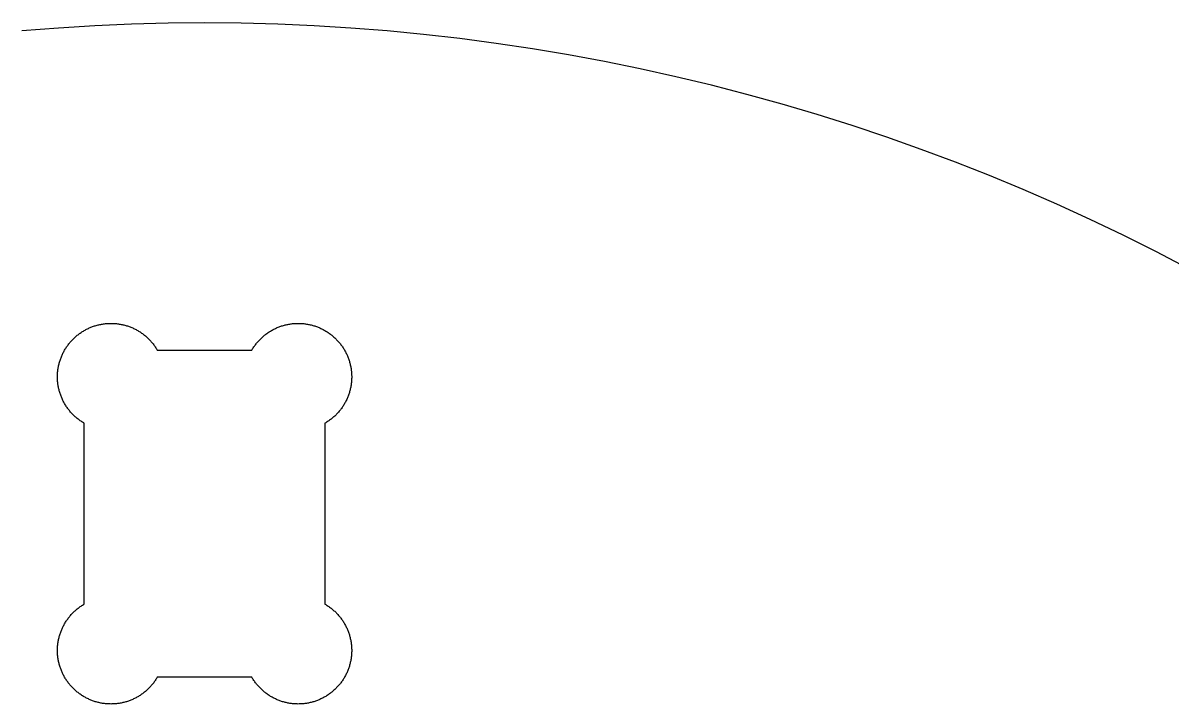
# Model space of a CAD drawing. Header units: metres. Extents: x 20 to 1960, y 15 to 485.
# Drawn here: x 234.6 to 363.5, y 408.7 to 485 of the extents above; entities that cross this region are included whole.
import ezdxf

# ---------------------------------------------------------------- set-up
doc = ezdxf.new("R2010")
doc.units = ezdxf.units.M

msp = doc.modelspace()

# ---------------------------------------------------------------- linework, layer by layer
for p, q in [((242.701, 484.678), (238.607, 484.428)), ((246.799, 484.857), (242.701, 484.678)), ((250.899, 484.964), (246.799, 484.857)), ((255, 485), (250.899, 484.964)), ((259.101, 484.964), (255, 485)), ((263.201, 484.857), (259.101, 484.964)), ((267.299, 484.678), (263.201, 484.857)), ((271.393, 484.428), (267.299, 484.678)), ((238.607, 484.428), (234.518, 484.106)), ((275.482, 484.106), (271.393, 484.428)), ((279.564, 483.713), (275.482, 484.106)), ((283.639, 483.248), (279.564, 483.713)), ((287.706, 482.713), (283.639, 483.248)), ((291.762, 482.107), (287.706, 482.713)), ((295.807, 481.43), (291.762, 482.107)), ((299.84, 480.682), (295.807, 481.43)), ((303.859, 479.865), (299.84, 480.682)), ((307.863, 478.977), (303.859, 479.865)), ((311.852, 478.019), (307.863, 478.977)), ((315.822, 476.993), (311.852, 478.019)), ((319.775, 475.896), (315.822, 476.993)), ((323.707, 474.732), (319.775, 475.896)), ((327.619, 473.498), (323.707, 474.732)), ((331.509, 472.197), (327.619, 473.498)), ((335.375, 470.828), (331.509, 472.197)), ((339.216, 469.391), (335.375, 470.828)), ((343.033, 467.888), (339.216, 469.391)), ((346.822, 466.319), (343.033, 467.888)), ((350.583, 464.683), (346.822, 466.319)), ((354.315, 462.982), (350.583, 464.683)), ((358.017, 461.217), (354.315, 462.982)), ((361.688, 459.387), (358.017, 461.217)), ((365.326, 457.493), (361.688, 459.387)), ((242.646, 451.04), (242.746, 451.071)), ((242.746, 451.071), (242.846, 451.101)), ((242.846, 451.101), (242.947, 451.129)), ((242.947, 451.129), (243.048, 451.155)), ((243.048, 451.155), (243.15, 451.18)), ((243.15, 451.18), (243.253, 451.202)), ((243.253, 451.202), (243.355, 451.223)), ((243.355, 451.223), (243.458, 451.242)), ((243.458, 451.242), (243.561, 451.259)), ((243.561, 451.259), (243.665, 451.275)), ((243.665, 451.275), (243.769, 451.289)), ((243.769, 451.289), (243.873, 451.3)), ((243.873, 451.3), (243.977, 451.31)), ((243.977, 451.31), (244.081, 451.319)), ((244.081, 451.319), (244.186, 451.325)), ((244.186, 451.325), (244.291, 451.33)), ((244.291, 451.33), (244.395, 451.332)), ((244.395, 451.332), (244.5, 451.333)), ((244.5, 451.333), (244.605, 451.332)), ((244.605, 451.332), (244.709, 451.33)), ((244.709, 451.33), (244.814, 451.325)), ((244.814, 451.325), (244.919, 451.319)), ((244.919, 451.319), (245.023, 451.31)), ((245.023, 451.31), (245.127, 451.3)), ((245.127, 451.3), (245.231, 451.289)), ((245.231, 451.289), (245.335, 451.275)), ((245.335, 451.275), (245.439, 451.259)), ((245.439, 451.259), (245.542, 451.242)), ((245.542, 451.242), (245.645, 451.223)), ((245.645, 451.223), (245.747, 451.202)), ((245.747, 451.202), (245.85, 451.18)), ((245.85, 451.18), (245.952, 451.155)), ((245.952, 451.155), (246.053, 451.129)), ((246.053, 451.129), (246.154, 451.101)), ((246.154, 451.101), (246.254, 451.071)), ((246.254, 451.071), (246.354, 451.04)), ((263.646, 451.04), (263.746, 451.071)), ((263.746, 451.071), (263.846, 451.101)), ((263.846, 451.101), (263.947, 451.129)), ((263.947, 451.129), (264.048, 451.155)), ((264.048, 451.155), (264.15, 451.18)), ((264.15, 451.18), (264.253, 451.202)), ((264.253, 451.202), (264.355, 451.223)), ((264.355, 451.223), (264.458, 451.242)), ((264.458, 451.242), (264.561, 451.259)), ((264.561, 451.259), (264.665, 451.275)), ((264.665, 451.275), (264.769, 451.289)), ((264.769, 451.289), (264.873, 451.3)), ((264.873, 451.3), (264.977, 451.31)), ((264.977, 451.31), (265.081, 451.319)), ((265.081, 451.319), (265.186, 451.325)), ((265.186, 451.325), (265.291, 451.33)), ((265.291, 451.33), (265.395, 451.332)), ((265.395, 451.332), (265.5, 451.333)), ((265.5, 451.333), (265.605, 451.332)), ((265.605, 451.332), (265.709, 451.33)), ((265.709, 451.33), (265.814, 451.325)), ((265.814, 451.325), (265.919, 451.319)), ((265.919, 451.319), (266.023, 451.31)), ((266.023, 451.31), (266.127, 451.3)), ((266.127, 451.3), (266.231, 451.289)), ((266.231, 451.289), (266.335, 451.275)), ((266.335, 451.275), (266.439, 451.259)), ((266.439, 451.259), (266.542, 451.242)), ((266.542, 451.242), (266.645, 451.223)), ((266.645, 451.223), (266.747, 451.202)), ((266.747, 451.202), (266.85, 451.18)), ((266.85, 451.18), (266.952, 451.155)), ((266.952, 451.155), (267.053, 451.129)), ((267.053, 451.129), (267.154, 451.101)), ((267.154, 451.101), (267.254, 451.071)), ((267.254, 451.071), (267.354, 451.04)), ((240.408, 449.721), (240.485, 449.792)), ((240.485, 449.792), (240.564, 449.862)), ((240.564, 449.862), (240.643, 449.93)), ((240.643, 449.93), (240.724, 449.996)), ((240.724, 449.996), (240.806, 450.061)), ((240.806, 450.061), (240.889, 450.125)), ((240.889, 450.125), (240.973, 450.187)), ((240.973, 450.187), (241.059, 450.248)), ((241.059, 450.248), (241.145, 450.308)), ((241.145, 450.308), (241.232, 450.365)), ((241.232, 450.365), (241.32, 450.422)), ((241.32, 450.422), (241.41, 450.476)), ((241.41, 450.476), (241.5, 450.529)), ((241.5, 450.529), (241.591, 450.581)), ((241.591, 450.581), (241.683, 450.631)), ((241.683, 450.631), (241.776, 450.679)), ((241.776, 450.679), (241.87, 450.726)), ((241.87, 450.726), (241.964, 450.771)), ((241.964, 450.771), (242.06, 450.815)), ((242.06, 450.815), (242.156, 450.856)), ((242.156, 450.856), (242.252, 450.896)), ((242.252, 450.896), (242.35, 450.935)), ((242.35, 450.935), (242.448, 450.971)), ((242.448, 450.971), (242.547, 451.006)), ((242.547, 451.006), (242.646, 451.04)), ((246.354, 451.04), (246.453, 451.006)), ((246.453, 451.006), (246.552, 450.971)), ((246.552, 450.971), (246.65, 450.935)), ((246.65, 450.935), (246.748, 450.896)), ((246.748, 450.896), (246.844, 450.856)), ((246.844, 450.856), (246.94, 450.815)), ((246.94, 450.815), (247.036, 450.771)), ((247.036, 450.771), (247.13, 450.726)), ((247.13, 450.726), (247.224, 450.679)), ((247.224, 450.679), (247.317, 450.631)), ((247.317, 450.631), (247.409, 450.581)), ((247.409, 450.581), (247.5, 450.529)), ((247.5, 450.529), (247.59, 450.476)), ((247.59, 450.476), (247.68, 450.422)), ((247.68, 450.422), (247.768, 450.365)), ((247.768, 450.365), (247.855, 450.308)), ((247.855, 450.308), (247.941, 450.248)), ((247.941, 450.248), (248.027, 450.187)), ((248.027, 450.187), (248.111, 450.125)), ((248.111, 450.125), (248.194, 450.061)), ((248.194, 450.061), (248.276, 449.996)), ((248.276, 449.996), (248.357, 449.93)), ((248.357, 449.93), (248.436, 449.862)), ((248.436, 449.862), (248.515, 449.792)), ((248.515, 449.792), (248.592, 449.721)), ((261.408, 449.721), (261.485, 449.792)), ((261.485, 449.792), (261.564, 449.862)), ((261.564, 449.862), (261.643, 449.93)), ((261.643, 449.93), (261.724, 449.996)), ((261.724, 449.996), (261.806, 450.061)), ((261.806, 450.061), (261.889, 450.125)), ((261.889, 450.125), (261.973, 450.187)), ((261.973, 450.187), (262.059, 450.248)), ((262.059, 450.248), (262.145, 450.308)), ((262.145, 450.308), (262.232, 450.365)), ((262.232, 450.365), (262.32, 450.422)), ((262.32, 450.422), (262.41, 450.476)), ((262.41, 450.476), (262.5, 450.529)), ((262.5, 450.529), (262.591, 450.581)), ((262.591, 450.581), (262.683, 450.631)), ((262.683, 450.631), (262.776, 450.679)), ((262.776, 450.679), (262.87, 450.726)), ((262.87, 450.726), (262.964, 450.771)), ((262.964, 450.771), (263.06, 450.815)), ((263.06, 450.815), (263.156, 450.856)), ((263.156, 450.856), (263.252, 450.896)), ((263.252, 450.896), (263.35, 450.935)), ((263.35, 450.935), (263.448, 450.971)), ((263.448, 450.971), (263.547, 451.006)), ((263.547, 451.006), (263.646, 451.04)), ((267.354, 451.04), (267.453, 451.006)), ((267.453, 451.006), (267.552, 450.971)), ((267.552, 450.971), (267.65, 450.935)), ((267.65, 450.935), (267.748, 450.896)), ((267.748, 450.896), (267.844, 450.856)), ((267.844, 450.856), (267.94, 450.815)), ((267.94, 450.815), (268.036, 450.771)), ((268.036, 450.771), (268.13, 450.726)), ((268.13, 450.726), (268.224, 450.679)), ((268.224, 450.679), (268.317, 450.631)), ((268.317, 450.631), (268.409, 450.581)), ((268.409, 450.581), (268.5, 450.529)), ((268.5, 450.529), (268.59, 450.476)), ((268.59, 450.476), (268.68, 450.422)), ((268.68, 450.422), (268.768, 450.365)), ((268.768, 450.365), (268.855, 450.308)), ((268.855, 450.308), (268.941, 450.248)), ((268.941, 450.248), (269.027, 450.187)), ((269.027, 450.187), (269.111, 450.125)), ((269.111, 450.125), (269.194, 450.061)), ((269.194, 450.061), (269.276, 449.996)), ((269.276, 449.996), (269.357, 449.93)), ((269.357, 449.93), (269.436, 449.862)), ((269.436, 449.862), (269.515, 449.792)), ((269.515, 449.792), (269.592, 449.721)), ((239.357, 448.424), (239.412, 448.513)), ((239.412, 448.513), (239.468, 448.601)), ((239.468, 448.601), (239.526, 448.688)), ((239.526, 448.688), (239.585, 448.775)), ((239.585, 448.775), (239.646, 448.86)), ((239.646, 448.86), (239.708, 448.944)), ((239.708, 448.944), (239.772, 449.027)), ((239.772, 449.027), (239.837, 449.109)), ((239.837, 449.109), (239.904, 449.19)), ((239.904, 449.19), (239.972, 449.27)), ((239.972, 449.27), (240.041, 449.348)), ((240.041, 449.348), (240.112, 449.425)), ((240.112, 449.425), (240.184, 449.501)), ((240.184, 449.501), (240.257, 449.576)), ((240.257, 449.576), (240.332, 449.649)), ((240.332, 449.649), (240.408, 449.721)), ((248.592, 449.721), (248.668, 449.649)), ((248.668, 449.649), (248.743, 449.576)), ((248.743, 449.576), (248.816, 449.501)), ((248.816, 449.501), (248.888, 449.425)), ((248.888, 449.425), (248.959, 449.348)), ((248.959, 449.348), (249.028, 449.27)), ((249.028, 449.27), (249.096, 449.19)), ((249.096, 449.19), (249.163, 449.109)), ((249.163, 449.109), (249.228, 449.027)), ((249.228, 449.027), (249.292, 448.944)), ((249.292, 448.944), (249.354, 448.86)), ((249.354, 448.86), (249.415, 448.775)), ((249.415, 448.775), (249.474, 448.688)), ((249.474, 448.688), (249.532, 448.601)), ((249.532, 448.601), (249.588, 448.513)), ((249.588, 448.513), (249.643, 448.424)), ((260.357, 448.424), (260.412, 448.513)), ((260.412, 448.513), (260.468, 448.601)), ((260.468, 448.601), (260.526, 448.688)), ((260.526, 448.688), (260.585, 448.775)), ((260.585, 448.775), (260.646, 448.86)), ((260.646, 448.86), (260.708, 448.944)), ((260.708, 448.944), (260.772, 449.027)), ((260.772, 449.027), (260.837, 449.109)), ((260.837, 449.109), (260.904, 449.19)), ((260.904, 449.19), (260.972, 449.27)), ((260.972, 449.27), (261.041, 449.348)), ((261.041, 449.348), (261.112, 449.425)), ((261.112, 449.425), (261.184, 449.501)), ((261.184, 449.501), (261.257, 449.576)), ((261.257, 449.576), (261.332, 449.649)), ((261.332, 449.649), (261.408, 449.721)), ((269.592, 449.721), (269.668, 449.649)), ((269.668, 449.649), (269.743, 449.576)), ((269.743, 449.576), (269.816, 449.501)), ((269.816, 449.501), (269.888, 449.425)), ((269.888, 449.425), (269.959, 449.348)), ((269.959, 449.348), (270.028, 449.27)), ((270.028, 449.27), (270.096, 449.19)), ((270.096, 449.19), (270.163, 449.109)), ((270.163, 449.109), (270.228, 449.027)), ((270.228, 449.027), (270.292, 448.944)), ((270.292, 448.944), (270.354, 448.86)), ((270.354, 448.86), (270.415, 448.775)), ((270.415, 448.775), (270.474, 448.688)), ((270.474, 448.688), (270.532, 448.601)), ((270.532, 448.601), (270.588, 448.513)), ((270.588, 448.513), (270.643, 448.424)), ((238.794, 447.187), (238.827, 447.287)), ((238.827, 447.287), (238.862, 447.385)), ((238.862, 447.385), (238.899, 447.484)), ((238.899, 447.484), (238.937, 447.581)), ((238.937, 447.581), (238.977, 447.678)), ((238.977, 447.678), (239.019, 447.774)), ((239.019, 447.774), (239.062, 447.869)), ((239.062, 447.869), (239.107, 447.964)), ((239.107, 447.964), (239.154, 448.057)), ((239.154, 448.057), (239.202, 448.15)), ((239.202, 448.15), (239.252, 448.242)), ((239.252, 448.242), (239.304, 448.333)), ((239.304, 448.333), (239.357, 448.424)), ((249.643, 448.424), (249.696, 448.333)), ((249.696, 448.333), (260.304, 448.333)), ((260.304, 448.333), (260.357, 448.424)), ((270.643, 448.424), (270.696, 448.333)), ((270.696, 448.333), (270.748, 448.242)), ((270.748, 448.242), (270.798, 448.15)), ((270.798, 448.15), (270.846, 448.057)), ((270.846, 448.057), (270.893, 447.964)), ((270.893, 447.964), (270.938, 447.869)), ((270.938, 447.869), (270.981, 447.774)), ((270.981, 447.774), (271.023, 447.678)), ((271.023, 447.678), (271.063, 447.581)), ((271.063, 447.581), (271.101, 447.484)), ((271.101, 447.484), (271.138, 447.385)), ((271.138, 447.385), (271.173, 447.287)), ((271.173, 447.287), (271.206, 447.187)), ((238.523, 445.856), (238.533, 445.961)), ((238.533, 445.961), (238.545, 446.065)), ((238.545, 446.065), (238.558, 446.168)), ((238.558, 446.168), (238.574, 446.272)), ((238.574, 446.272), (238.591, 446.375)), ((238.591, 446.375), (238.61, 446.478)), ((238.61, 446.478), (238.631, 446.581)), ((238.631, 446.581), (238.654, 446.683)), ((238.654, 446.683), (238.678, 446.785)), ((238.678, 446.785), (238.704, 446.886)), ((238.704, 446.886), (238.732, 446.987)), ((238.732, 446.987), (238.762, 447.088)), ((238.762, 447.088), (238.794, 447.187)), ((271.206, 447.187), (271.238, 447.088)), ((271.238, 447.088), (271.268, 446.987)), ((271.268, 446.987), (271.296, 446.886)), ((271.296, 446.886), (271.322, 446.785)), ((271.322, 446.785), (271.346, 446.683)), ((271.346, 446.683), (271.369, 446.581)), ((271.369, 446.581), (271.39, 446.478)), ((271.39, 446.478), (271.409, 446.375)), ((271.409, 446.375), (271.426, 446.272)), ((271.426, 446.272), (271.442, 446.168)), ((271.442, 446.168), (271.455, 446.065)), ((271.455, 446.065), (271.467, 445.961)), ((271.467, 445.961), (271.477, 445.856)), ((238.5, 445.333), (238.501, 445.438)), ((238.501, 445.229), (238.5, 445.333)), ((238.501, 445.438), (238.504, 445.543)), ((238.504, 445.124), (238.501, 445.229)), ((238.504, 445.543), (238.508, 445.647)), ((238.508, 445.019), (238.504, 445.124)), ((238.508, 445.647), (238.515, 445.752)), ((238.515, 444.915), (238.508, 445.019)), ((238.515, 445.752), (238.523, 445.856)), ((238.523, 444.81), (238.515, 444.915)), ((238.533, 444.706), (238.523, 444.81)), ((238.545, 444.602), (238.533, 444.706)), ((271.467, 444.706), (271.455, 444.602)), ((271.477, 444.81), (271.467, 444.706)), ((271.477, 445.856), (271.485, 445.752)), ((271.485, 444.915), (271.477, 444.81)), ((271.485, 445.752), (271.492, 445.647)), ((271.492, 445.019), (271.485, 444.915)), ((271.492, 445.647), (271.496, 445.543)), ((271.496, 445.124), (271.492, 445.019)), ((271.496, 445.543), (271.499, 445.438)), ((271.499, 445.229), (271.496, 445.124)), ((271.499, 445.438), (271.5, 445.333)), ((271.5, 445.333), (271.499, 445.229)), ((238.558, 444.498), (238.545, 444.602)), ((238.574, 444.395), (238.558, 444.498)), ((238.591, 444.291), (238.574, 444.395)), ((238.61, 444.188), (238.591, 444.291)), ((238.631, 444.086), (238.61, 444.188)), ((238.654, 443.984), (238.631, 444.086)), ((238.678, 443.882), (238.654, 443.984)), ((238.704, 443.78), (238.678, 443.882)), ((238.732, 443.68), (238.704, 443.78)), ((238.762, 443.579), (238.732, 443.68)), ((238.794, 443.479), (238.762, 443.579)), ((238.827, 443.38), (238.794, 443.479)), ((238.862, 443.281), (238.827, 443.38)), ((271.173, 443.38), (271.138, 443.281)), ((271.206, 443.479), (271.173, 443.38)), ((271.238, 443.579), (271.206, 443.479)), ((271.268, 443.68), (271.238, 443.579)), ((271.296, 443.78), (271.268, 443.68)), ((271.322, 443.882), (271.296, 443.78)), ((271.346, 443.984), (271.322, 443.882)), ((271.369, 444.086), (271.346, 443.984)), ((271.39, 444.188), (271.369, 444.086)), ((271.409, 444.291), (271.39, 444.188)), ((271.426, 444.395), (271.409, 444.291)), ((271.442, 444.498), (271.426, 444.395)), ((271.455, 444.602), (271.442, 444.498)), ((238.899, 443.183), (238.862, 443.281)), ((238.937, 443.086), (238.899, 443.183)), ((238.977, 442.989), (238.937, 443.086)), ((239.019, 442.893), (238.977, 442.989)), ((239.062, 442.798), (239.019, 442.893)), ((239.107, 442.703), (239.062, 442.798)), ((239.154, 442.609), (239.107, 442.703)), ((239.202, 442.517), (239.154, 442.609)), ((239.252, 442.424), (239.202, 442.517)), ((239.304, 442.333), (239.252, 442.424)), ((239.357, 442.243), (239.304, 442.333)), ((239.412, 442.154), (239.357, 442.243)), ((239.468, 442.065), (239.412, 442.154)), ((239.526, 441.978), (239.468, 442.065)), ((270.532, 442.065), (270.474, 441.978)), ((270.588, 442.154), (270.532, 442.065)), ((270.643, 442.243), (270.588, 442.154)), ((270.696, 442.333), (270.643, 442.243)), ((270.748, 442.424), (270.696, 442.333)), ((270.798, 442.517), (270.748, 442.424)), ((270.846, 442.609), (270.798, 442.517)), ((270.893, 442.703), (270.846, 442.609)), ((270.938, 442.798), (270.893, 442.703)), ((270.981, 442.893), (270.938, 442.798)), ((271.023, 442.989), (270.981, 442.893)), ((271.063, 443.086), (271.023, 442.989)), ((271.101, 443.183), (271.063, 443.086)), ((271.138, 443.281), (271.101, 443.183)), ((239.585, 441.892), (239.526, 441.978)), ((239.646, 441.807), (239.585, 441.892)), ((239.708, 441.722), (239.646, 441.807)), ((239.772, 441.639), (239.708, 441.722)), ((239.837, 441.557), (239.772, 441.639)), ((239.904, 441.477), (239.837, 441.557)), ((239.972, 441.397), (239.904, 441.477)), ((240.041, 441.319), (239.972, 441.397)), ((240.112, 441.241), (240.041, 441.319)), ((240.184, 441.165), (240.112, 441.241)), ((240.257, 441.091), (240.184, 441.165)), ((240.332, 441.017), (240.257, 441.091)), ((240.408, 440.945), (240.332, 441.017)), ((240.485, 440.874), (240.408, 440.945)), ((240.564, 440.805), (240.485, 440.874)), ((240.643, 440.737), (240.564, 440.805)), ((269.436, 440.805), (269.357, 440.737)), ((269.515, 440.874), (269.436, 440.805)), ((269.592, 440.945), (269.515, 440.874)), ((269.668, 441.017), (269.592, 440.945)), ((269.743, 441.091), (269.668, 441.017)), ((269.816, 441.165), (269.743, 441.091)), ((269.888, 441.241), (269.816, 441.165)), ((269.959, 441.319), (269.888, 441.241)), ((270.028, 441.397), (269.959, 441.319)), ((270.096, 441.477), (270.028, 441.397)), ((270.163, 441.557), (270.096, 441.477)), ((270.228, 441.639), (270.163, 441.557)), ((270.292, 441.722), (270.228, 441.639)), ((270.354, 441.807), (270.292, 441.722)), ((270.415, 441.892), (270.354, 441.807)), ((270.474, 441.978), (270.415, 441.892)), ((240.724, 440.67), (240.643, 440.737)), ((240.806, 440.605), (240.724, 440.67)), ((240.889, 440.542), (240.806, 440.605)), ((240.973, 440.479), (240.889, 440.542)), ((241.059, 440.418), (240.973, 440.479)), ((241.145, 440.359), (241.059, 440.418)), ((241.232, 440.301), (241.145, 440.359)), ((241.32, 440.245), (241.232, 440.301)), ((241.41, 440.19), (241.32, 440.245)), ((241.5, 440.137), (241.41, 440.19)), ((241.5, 419.863), (241.5, 440.137)), ((268.59, 440.19), (268.5, 440.137)), ((268.5, 440.137), (268.5, 419.863)), ((268.68, 440.245), (268.59, 440.19)), ((268.768, 440.301), (268.68, 440.245)), ((268.855, 440.359), (268.768, 440.301)), ((268.941, 440.418), (268.855, 440.359)), ((269.027, 440.479), (268.941, 440.418)), ((269.111, 440.542), (269.027, 440.479)), ((269.194, 440.605), (269.111, 440.542)), ((269.276, 440.67), (269.194, 440.605)), ((269.357, 440.737), (269.276, 440.67)), ((240.184, 418.835), (240.257, 418.909)), ((240.257, 418.909), (240.332, 418.983)), ((240.332, 418.983), (240.408, 419.055)), ((240.408, 419.055), (240.485, 419.126)), ((240.485, 419.126), (240.564, 419.195)), ((240.564, 419.195), (240.643, 419.263)), ((240.643, 419.263), (240.724, 419.33)), ((240.724, 419.33), (240.806, 419.395)), ((240.806, 419.395), (240.889, 419.458)), ((240.889, 419.458), (240.973, 419.521)), ((240.973, 419.521), (241.059, 419.582)), ((241.059, 419.582), (241.145, 419.641)), ((241.145, 419.641), (241.232, 419.699)), ((241.232, 419.699), (241.32, 419.755)), ((241.32, 419.755), (241.41, 419.81)), ((241.41, 419.81), (241.5, 419.863)), ((268.5, 419.863), (268.59, 419.81)), ((268.59, 419.81), (268.68, 419.755)), ((268.68, 419.755), (268.768, 419.699)), ((268.768, 419.699), (268.855, 419.641)), ((268.855, 419.641), (268.941, 419.582)), ((268.941, 419.582), (269.027, 419.521)), ((269.027, 419.521), (269.111, 419.458)), ((269.111, 419.458), (269.194, 419.395)), ((269.194, 419.395), (269.276, 419.33)), ((269.276, 419.33), (269.357, 419.263)), ((269.357, 419.263), (269.436, 419.195)), ((269.436, 419.195), (269.515, 419.126)), ((269.515, 419.126), (269.592, 419.055)), ((269.592, 419.055), (269.668, 418.983)), ((269.668, 418.983), (269.743, 418.909)), ((269.743, 418.909), (269.816, 418.835)), ((239.202, 417.483), (239.252, 417.576)), ((239.252, 417.576), (239.304, 417.667)), ((239.304, 417.667), (239.357, 417.757)), ((239.357, 417.757), (239.412, 417.846)), ((239.412, 417.846), (239.468, 417.935)), ((239.468, 417.935), (239.526, 418.022)), ((239.526, 418.022), (239.585, 418.108)), ((239.585, 418.108), (239.646, 418.193)), ((239.646, 418.193), (239.708, 418.278)), ((239.708, 418.278), (239.772, 418.361)), ((239.772, 418.361), (239.837, 418.443)), ((239.837, 418.443), (239.904, 418.523)), ((239.904, 418.523), (239.972, 418.603)), ((239.972, 418.603), (240.041, 418.681)), ((240.041, 418.681), (240.112, 418.759)), ((240.112, 418.759), (240.184, 418.835)), ((269.816, 418.835), (269.888, 418.759)), ((269.888, 418.759), (269.959, 418.681)), ((269.959, 418.681), (270.028, 418.603)), ((270.028, 418.603), (270.096, 418.523)), ((270.096, 418.523), (270.163, 418.443)), ((270.163, 418.443), (270.228, 418.361)), ((270.228, 418.361), (270.292, 418.278)), ((270.292, 418.278), (270.354, 418.193)), ((270.354, 418.193), (270.415, 418.108)), ((270.415, 418.108), (270.474, 418.022)), ((270.474, 418.022), (270.532, 417.935)), ((270.532, 417.935), (270.588, 417.846)), ((270.588, 417.846), (270.643, 417.757)), ((270.643, 417.757), (270.696, 417.667)), ((270.696, 417.667), (270.748, 417.576)), ((270.748, 417.576), (270.798, 417.483)), ((238.704, 416.22), (238.732, 416.32)), ((238.732, 416.32), (238.762, 416.421)), ((238.762, 416.421), (238.794, 416.521)), ((238.794, 416.521), (238.827, 416.62)), ((238.827, 416.62), (238.862, 416.719)), ((238.862, 416.719), (238.899, 416.817)), ((238.899, 416.817), (238.937, 416.914)), ((238.937, 416.914), (238.977, 417.011)), ((238.977, 417.011), (239.019, 417.107)), ((239.019, 417.107), (239.062, 417.202)), ((239.062, 417.202), (239.107, 417.297)), ((239.107, 417.297), (239.154, 417.391)), ((239.154, 417.391), (239.202, 417.483)), ((270.798, 417.483), (270.846, 417.391)), ((270.846, 417.391), (270.893, 417.297)), ((270.893, 417.297), (270.938, 417.202)), ((270.938, 417.202), (270.981, 417.107)), ((270.981, 417.107), (271.023, 417.011)), ((271.023, 417.011), (271.063, 416.914)), ((271.063, 416.914), (271.101, 416.817)), ((271.101, 416.817), (271.138, 416.719)), ((271.138, 416.719), (271.173, 416.62)), ((271.173, 416.62), (271.206, 416.521)), ((271.206, 416.521), (271.238, 416.421)), ((271.238, 416.421), (271.268, 416.32)), ((271.268, 416.32), (271.296, 416.22)), ((238.504, 414.876), (238.508, 414.981)), ((238.508, 414.981), (238.515, 415.085)), ((238.515, 415.085), (238.523, 415.19)), ((238.523, 415.19), (238.533, 415.294)), ((238.533, 415.294), (238.545, 415.398)), ((238.545, 415.398), (238.558, 415.502)), ((238.558, 415.502), (238.574, 415.605)), ((238.574, 415.605), (238.591, 415.709)), ((238.591, 415.709), (238.61, 415.812)), ((238.61, 415.812), (238.631, 415.914)), ((238.631, 415.914), (238.654, 416.016)), ((238.654, 416.016), (238.678, 416.118)), ((238.678, 416.118), (238.704, 416.22)), ((271.296, 416.22), (271.322, 416.118)), ((271.322, 416.118), (271.346, 416.016)), ((271.346, 416.016), (271.369, 415.914)), ((271.369, 415.914), (271.39, 415.812)), ((271.39, 415.812), (271.409, 415.709)), ((271.409, 415.709), (271.426, 415.605)), ((271.426, 415.605), (271.442, 415.502)), ((271.442, 415.502), (271.455, 415.398)), ((271.455, 415.398), (271.467, 415.294)), ((271.467, 415.294), (271.477, 415.19)), ((271.477, 415.19), (271.485, 415.085)), ((271.485, 415.085), (271.492, 414.981)), ((271.492, 414.981), (271.496, 414.876)), ((238.5, 414.667), (238.501, 414.771)), ((238.501, 414.562), (238.5, 414.667)), ((238.501, 414.771), (238.504, 414.876)), ((238.504, 414.457), (238.501, 414.562)), ((238.508, 414.353), (238.504, 414.457)), ((238.515, 414.248), (238.508, 414.353)), ((238.523, 414.144), (238.515, 414.248)), ((238.533, 414.039), (238.523, 414.144)), ((238.545, 413.935), (238.533, 414.039)), ((238.558, 413.832), (238.545, 413.935)), ((238.574, 413.728), (238.558, 413.832)), ((238.591, 413.625), (238.574, 413.728)), ((271.426, 413.728), (271.409, 413.625)), ((271.442, 413.832), (271.426, 413.728)), ((271.455, 413.935), (271.442, 413.832)), ((271.467, 414.039), (271.455, 413.935)), ((271.477, 414.144), (271.467, 414.039)), ((271.485, 414.248), (271.477, 414.144)), ((271.492, 414.353), (271.485, 414.248)), ((271.496, 414.457), (271.492, 414.353)), ((271.496, 414.876), (271.499, 414.771)), ((271.499, 414.562), (271.496, 414.457)), ((271.499, 414.771), (271.5, 414.667)), ((271.5, 414.667), (271.499, 414.562)), ((238.61, 413.522), (238.591, 413.625)), ((238.631, 413.419), (238.61, 413.522)), ((238.654, 413.317), (238.631, 413.419)), ((238.678, 413.215), (238.654, 413.317)), ((238.704, 413.114), (238.678, 413.215)), ((238.732, 413.013), (238.704, 413.114)), ((238.762, 412.912), (238.732, 413.013)), ((238.794, 412.813), (238.762, 412.912)), ((238.827, 412.713), (238.794, 412.813)), ((238.862, 412.615), (238.827, 412.713)), ((238.899, 412.516), (238.862, 412.615)), ((238.937, 412.419), (238.899, 412.516)), ((238.977, 412.322), (238.937, 412.419)), ((271.063, 412.419), (271.023, 412.322)), ((271.101, 412.516), (271.063, 412.419)), ((271.138, 412.615), (271.101, 412.516)), ((271.173, 412.713), (271.138, 412.615)), ((271.206, 412.813), (271.173, 412.713)), ((271.238, 412.912), (271.206, 412.813)), ((271.268, 413.013), (271.238, 412.912)), ((271.296, 413.114), (271.268, 413.013)), ((271.322, 413.215), (271.296, 413.114)), ((271.346, 413.317), (271.322, 413.215)), ((271.369, 413.419), (271.346, 413.317)), ((271.39, 413.522), (271.369, 413.419)), ((271.409, 413.625), (271.39, 413.522)), ((239.019, 412.226), (238.977, 412.322)), ((239.062, 412.131), (239.019, 412.226)), ((239.107, 412.036), (239.062, 412.131)), ((239.154, 411.943), (239.107, 412.036)), ((239.202, 411.85), (239.154, 411.943)), ((239.252, 411.758), (239.202, 411.85)), ((239.304, 411.667), (239.252, 411.758)), ((239.357, 411.576), (239.304, 411.667)), ((239.412, 411.487), (239.357, 411.576)), ((239.468, 411.399), (239.412, 411.487)), ((239.526, 411.312), (239.468, 411.399)), ((239.585, 411.225), (239.526, 411.312)), ((239.646, 411.14), (239.585, 411.225)), ((239.708, 411.056), (239.646, 411.14)), ((249.354, 411.14), (249.292, 411.056)), ((249.415, 411.225), (249.354, 411.14)), ((249.474, 411.312), (249.415, 411.225)), ((249.532, 411.399), (249.474, 411.312)), ((249.588, 411.487), (249.532, 411.399)), ((249.643, 411.576), (249.588, 411.487)), ((249.696, 411.667), (249.643, 411.576)), ((260.304, 411.667), (249.696, 411.667)), ((260.357, 411.576), (260.304, 411.667)), ((260.412, 411.487), (260.357, 411.576)), ((260.468, 411.399), (260.412, 411.487)), ((260.526, 411.312), (260.468, 411.399)), ((260.585, 411.225), (260.526, 411.312)), ((260.646, 411.14), (260.585, 411.225)), ((260.708, 411.056), (260.646, 411.14)), ((270.354, 411.14), (270.292, 411.056)), ((270.415, 411.225), (270.354, 411.14)), ((270.474, 411.312), (270.415, 411.225)), ((270.532, 411.399), (270.474, 411.312)), ((270.588, 411.487), (270.532, 411.399)), ((270.643, 411.576), (270.588, 411.487)), ((270.696, 411.667), (270.643, 411.576)), ((270.748, 411.758), (270.696, 411.667)), ((270.798, 411.85), (270.748, 411.758)), ((270.846, 411.943), (270.798, 411.85)), ((270.893, 412.036), (270.846, 411.943)), ((270.938, 412.131), (270.893, 412.036)), ((270.981, 412.226), (270.938, 412.131)), ((271.023, 412.322), (270.981, 412.226)), ((239.772, 410.973), (239.708, 411.056)), ((239.837, 410.891), (239.772, 410.973)), ((239.904, 410.81), (239.837, 410.891)), ((239.972, 410.73), (239.904, 410.81)), ((240.041, 410.652), (239.972, 410.73)), ((240.112, 410.575), (240.041, 410.652)), ((240.184, 410.499), (240.112, 410.575)), ((240.257, 410.424), (240.184, 410.499)), ((240.332, 410.351), (240.257, 410.424)), ((240.408, 410.279), (240.332, 410.351)), ((240.485, 410.208), (240.408, 410.279)), ((240.564, 410.138), (240.485, 410.208)), ((240.643, 410.07), (240.564, 410.138)), ((240.724, 410.004), (240.643, 410.07)), ((240.806, 409.939), (240.724, 410.004)), ((240.889, 409.875), (240.806, 409.939)), ((240.973, 409.813), (240.889, 409.875)), ((248.111, 409.875), (248.027, 409.813)), ((248.194, 409.939), (248.111, 409.875)), ((248.276, 410.004), (248.194, 409.939)), ((248.357, 410.07), (248.276, 410.004)), ((248.436, 410.138), (248.357, 410.07)), ((248.515, 410.208), (248.436, 410.138)), ((248.592, 410.279), (248.515, 410.208)), ((248.668, 410.351), (248.592, 410.279)), ((248.743, 410.424), (248.668, 410.351)), ((248.816, 410.499), (248.743, 410.424)), ((248.888, 410.575), (248.816, 410.499)), ((248.959, 410.652), (248.888, 410.575)), ((249.028, 410.73), (248.959, 410.652)), ((249.096, 410.81), (249.028, 410.73)), ((249.163, 410.891), (249.096, 410.81)), ((249.228, 410.973), (249.163, 410.891)), ((249.292, 411.056), (249.228, 410.973)), ((260.772, 410.973), (260.708, 411.056)), ((260.837, 410.891), (260.772, 410.973)), ((260.904, 410.81), (260.837, 410.891)), ((260.972, 410.73), (260.904, 410.81)), ((261.041, 410.652), (260.972, 410.73)), ((261.112, 410.575), (261.041, 410.652)), ((261.184, 410.499), (261.112, 410.575)), ((261.257, 410.424), (261.184, 410.499)), ((261.332, 410.351), (261.257, 410.424)), ((261.408, 410.279), (261.332, 410.351)), ((261.485, 410.208), (261.408, 410.279)), ((261.564, 410.138), (261.485, 410.208)), ((261.643, 410.07), (261.564, 410.138)), ((261.724, 410.004), (261.643, 410.07)), ((261.806, 409.939), (261.724, 410.004)), ((261.889, 409.875), (261.806, 409.939)), ((261.973, 409.813), (261.889, 409.875)), ((269.111, 409.875), (269.027, 409.813)), ((269.194, 409.939), (269.111, 409.875)), ((269.276, 410.004), (269.194, 409.939)), ((269.357, 410.07), (269.276, 410.004)), ((269.436, 410.138), (269.357, 410.07)), ((269.515, 410.208), (269.436, 410.138)), ((269.592, 410.279), (269.515, 410.208)), ((269.668, 410.351), (269.592, 410.279)), ((269.743, 410.424), (269.668, 410.351)), ((269.816, 410.499), (269.743, 410.424)), ((269.888, 410.575), (269.816, 410.499)), ((269.959, 410.652), (269.888, 410.575)), ((270.028, 410.73), (269.959, 410.652)), ((270.096, 410.81), (270.028, 410.73)), ((270.163, 410.891), (270.096, 410.81)), ((270.228, 410.973), (270.163, 410.891)), ((270.292, 411.056), (270.228, 410.973)), ((241.059, 409.752), (240.973, 409.813)), ((241.145, 409.692), (241.059, 409.752)), ((241.232, 409.635), (241.145, 409.692)), ((241.32, 409.578), (241.232, 409.635)), ((241.41, 409.524), (241.32, 409.578)), ((241.5, 409.471), (241.41, 409.524)), ((241.591, 409.419), (241.5, 409.471)), ((241.683, 409.369), (241.591, 409.419)), ((241.776, 409.321), (241.683, 409.369)), ((241.87, 409.274), (241.776, 409.321)), ((241.964, 409.229), (241.87, 409.274)), ((242.06, 409.185), (241.964, 409.229)), ((242.156, 409.144), (242.06, 409.185)), ((242.252, 409.104), (242.156, 409.144)), ((242.35, 409.065), (242.252, 409.104)), ((242.448, 409.029), (242.35, 409.065)), ((242.547, 408.994), (242.448, 409.029)), ((242.646, 408.96), (242.547, 408.994)), ((242.746, 408.929), (242.646, 408.96)), ((242.846, 408.899), (242.746, 408.929)), ((242.947, 408.871), (242.846, 408.899)), ((243.048, 408.845), (242.947, 408.871)), ((243.15, 408.82), (243.048, 408.845)), ((243.253, 408.798), (243.15, 408.82)), ((243.355, 408.777), (243.253, 408.798)), ((243.458, 408.758), (243.355, 408.777)), ((243.561, 408.741), (243.458, 408.758)), ((243.665, 408.725), (243.561, 408.741)), ((243.769, 408.711), (243.665, 408.725)), ((243.873, 408.7), (243.769, 408.711)), ((243.977, 408.689), (243.873, 408.7)), ((244.081, 408.681), (243.977, 408.689)), ((244.186, 408.675), (244.081, 408.681)), ((244.291, 408.67), (244.186, 408.675)), ((244.395, 408.668), (244.291, 408.67)), ((244.5, 408.667), (244.395, 408.668)), ((244.605, 408.668), (244.5, 408.667)), ((244.709, 408.67), (244.605, 408.668)), ((244.814, 408.675), (244.709, 408.67)), ((244.919, 408.681), (244.814, 408.675)), ((245.023, 408.689), (244.919, 408.681)), ((245.127, 408.7), (245.023, 408.689)), ((245.231, 408.711), (245.127, 408.7)), ((245.335, 408.725), (245.231, 408.711)), ((245.439, 408.741), (245.335, 408.725)), ((245.542, 408.758), (245.439, 408.741)), ((245.645, 408.777), (245.542, 408.758)), ((245.747, 408.798), (245.645, 408.777)), ((245.85, 408.82), (245.747, 408.798)), ((245.952, 408.845), (245.85, 408.82)), ((246.053, 408.871), (245.952, 408.845)), ((246.154, 408.899), (246.053, 408.871)), ((246.254, 408.929), (246.154, 408.899)), ((246.354, 408.96), (246.254, 408.929)), ((246.453, 408.994), (246.354, 408.96)), ((246.552, 409.029), (246.453, 408.994)), ((246.65, 409.065), (246.552, 409.029)), ((246.748, 409.104), (246.65, 409.065)), ((246.844, 409.144), (246.748, 409.104)), ((246.94, 409.185), (246.844, 409.144)), ((247.036, 409.229), (246.94, 409.185)), ((247.13, 409.274), (247.036, 409.229)), ((247.224, 409.321), (247.13, 409.274)), ((247.317, 409.369), (247.224, 409.321)), ((247.409, 409.419), (247.317, 409.369)), ((247.5, 409.471), (247.409, 409.419)), ((247.59, 409.524), (247.5, 409.471)), ((247.68, 409.578), (247.59, 409.524)), ((247.768, 409.635), (247.68, 409.578)), ((247.855, 409.692), (247.768, 409.635)), ((247.941, 409.752), (247.855, 409.692)), ((248.027, 409.813), (247.941, 409.752)), ((262.059, 409.752), (261.973, 409.813)), ((262.145, 409.692), (262.059, 409.752)), ((262.232, 409.635), (262.145, 409.692)), ((262.32, 409.578), (262.232, 409.635)), ((262.41, 409.524), (262.32, 409.578)), ((262.5, 409.471), (262.41, 409.524)), ((262.591, 409.419), (262.5, 409.471)), ((262.683, 409.369), (262.591, 409.419)), ((262.776, 409.321), (262.683, 409.369)), ((262.87, 409.274), (262.776, 409.321)), ((262.964, 409.229), (262.87, 409.274)), ((263.06, 409.185), (262.964, 409.229)), ((263.156, 409.144), (263.06, 409.185)), ((263.252, 409.104), (263.156, 409.144)), ((263.35, 409.065), (263.252, 409.104)), ((263.448, 409.029), (263.35, 409.065)), ((263.547, 408.994), (263.448, 409.029)), ((263.646, 408.96), (263.547, 408.994)), ((263.746, 408.929), (263.646, 408.96)), ((263.846, 408.899), (263.746, 408.929)), ((263.947, 408.871), (263.846, 408.899)), ((264.048, 408.845), (263.947, 408.871)), ((264.15, 408.82), (264.048, 408.845)), ((264.253, 408.798), (264.15, 408.82)), ((264.355, 408.777), (264.253, 408.798)), ((264.458, 408.758), (264.355, 408.777)), ((264.561, 408.741), (264.458, 408.758)), ((264.665, 408.725), (264.561, 408.741)), ((264.769, 408.711), (264.665, 408.725)), ((264.873, 408.7), (264.769, 408.711)), ((264.977, 408.689), (264.873, 408.7)), ((265.081, 408.681), (264.977, 408.689)), ((265.186, 408.675), (265.081, 408.681)), ((265.291, 408.67), (265.186, 408.675)), ((265.395, 408.668), (265.291, 408.67)), ((265.5, 408.667), (265.395, 408.668)), ((265.605, 408.668), (265.5, 408.667)), ((265.709, 408.67), (265.605, 408.668)), ((265.814, 408.675), (265.709, 408.67)), ((265.919, 408.681), (265.814, 408.675)), ((266.023, 408.689), (265.919, 408.681)), ((266.127, 408.7), (266.023, 408.689)), ((266.231, 408.711), (266.127, 408.7)), ((266.335, 408.725), (266.231, 408.711)), ((266.439, 408.741), (266.335, 408.725)), ((266.542, 408.758), (266.439, 408.741)), ((266.645, 408.777), (266.542, 408.758)), ((266.747, 408.798), (266.645, 408.777)), ((266.85, 408.82), (266.747, 408.798)), ((266.952, 408.845), (266.85, 408.82)), ((267.053, 408.871), (266.952, 408.845)), ((267.154, 408.899), (267.053, 408.871)), ((267.254, 408.929), (267.154, 408.899)), ((267.354, 408.96), (267.254, 408.929)), ((267.453, 408.994), (267.354, 408.96)), ((267.552, 409.029), (267.453, 408.994)), ((267.65, 409.065), (267.552, 409.029)), ((267.748, 409.104), (267.65, 409.065)), ((267.844, 409.144), (267.748, 409.104)), ((267.94, 409.185), (267.844, 409.144)), ((268.036, 409.229), (267.94, 409.185)), ((268.13, 409.274), (268.036, 409.229)), ((268.224, 409.321), (268.13, 409.274)), ((268.317, 409.369), (268.224, 409.321)), ((268.409, 409.419), (268.317, 409.369)), ((268.5, 409.471), (268.409, 409.419)), ((268.59, 409.524), (268.5, 409.471)), ((268.68, 409.578), (268.59, 409.524)), ((268.768, 409.635), (268.68, 409.578)), ((268.855, 409.692), (268.768, 409.635)), ((268.941, 409.752), (268.855, 409.692)), ((269.027, 409.813), (268.941, 409.752))]:
    msp.add_line(p, q)

doc.saveas('drawing.dxf')
